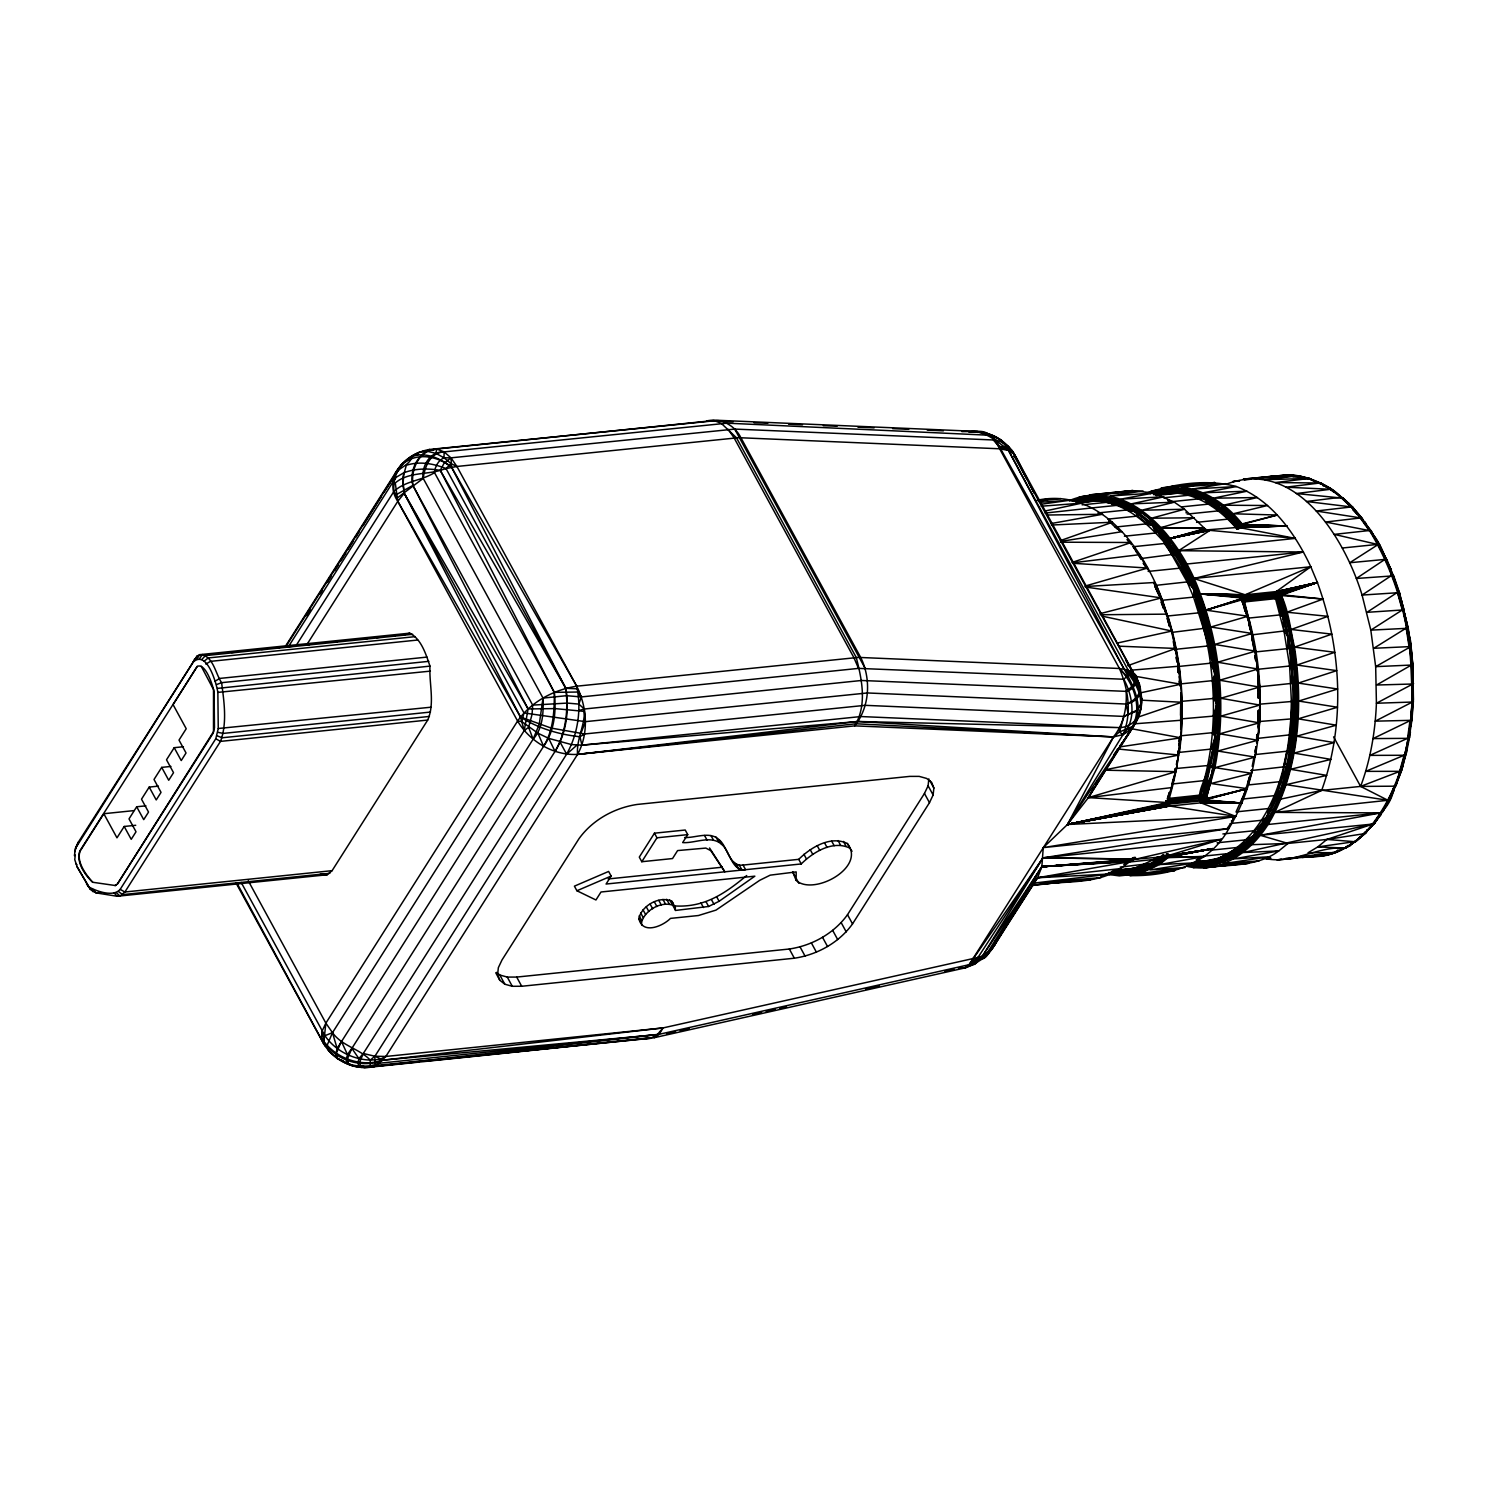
<?xml version="1.0" encoding="UTF-8"?>
<svg xmlns="http://www.w3.org/2000/svg" width="1488" height="1488" viewBox="0 0 1488 1488"><rect width="100%" height="100%" fill="white"/><g stroke="black" fill="none" stroke-linecap="round" stroke-linejoin="round"><path stroke-width="1.5" d="M1113.359 874.2L1108.839 874.498L1119.348 875.893L1140.013 873.605L1159.598 864.565L1169.401 856.381L1041.842 866.686L990.041 951.26L994.672 945.029L991.715 949.604L981.764 956.598C982.508 964.503 992.775 947.261 995.007 944.471L1037.564 877.753L1041.842 866.686L1043.255 847.621L1067.473 824.501L1123.049 734.607C1132.145 713.384 1128.239 689.149 1119.441 668.503L999.638 448.781C994.821 439.648 989.501 430.311 977.504 431.427L718.76 420.341L429.493 449.469C415.152 451.961 401.983 460.815 394.971 473.686L285.417 646.294M1241.755 601.691L1242.48 596.967L1244.675 594.847L1276.276 591.573C1277.69 591.443 1279.085 592.112 1280.089 593.08C1288.738 609.392 1290.226 629.294 1294.504 647.113C1302.893 702.448 1299.712 761.503 1274.732 812.392C1259.332 844.868 1225.089 875.539 1186.754 866.276M1191.888 863.096C1238.276 867.876 1271.887 822.734 1280.257 781.758C1297.406 722.294 1297.536 656.878 1278.415 597.916L1278.248 591.871L1317.382 582.496C1341.562 648.601 1345.673 723.652 1321.66 790.407L1274.732 812.392L1380.771 812.876C1386.76 807.817 1393.493 796.378 1393.475 788.454M1140.533 694.636C1144.663 714.37 1138.357 672.706 1134.172 673.99L1014.37 454.268L1008.362 450.399L999.638 448.781L738.718 437.677L456.909 466.469L451.031 463.642L444.056 457.802L444.094 451.887L436.765 449.041L419.504 452.147M1256.3 746.641C1253.231 775.415 1243.894 803.725 1228.883 828.518L1042.995 857.851L977.988 957.454L976.556 962.68L965.024 967.907L654.236 1037.694L373.321 1066.84C352.451 1070.597 328.439 1058.396 321.389 1037.973L322.152 1030.961L325.872 1023.13L517.601 721.048C531.086 701.741 553.759 689.781 576.712 686.191L858.52 657.398L1119.441 668.503L1128.146 670.121L1134.172 673.99C1138.487 681.485 1131.364 687.382 1126.1 691.362C1127.253 707.414 1123.645 724.154 1113.508 736.932L1067.473 824.501L1169.215 806.068C1166.034 798.368 1164.639 804.599 1169.754 806.05L1200.928 802.832C1206.247 802.385 1201.597 797.066 1199.421 795.169L1167.355 798.572L1169.326 792.341M1165.922 801.102L1167.82 804.227L1199.923 801.009L1200.928 802.832L1241.922 803.092L1204.443 801.139L1199.161 796.266L1203.606 801.79L1206.005 799.149L1214.896 767.641L1255.109 757.113C1264.744 705.572 1260.355 651.67 1243.819 602.008C1243.503 599.794 1242.294 597.32 1243.782 595.256L1200.295 593.898C1182.272 542.171 1131.457 475.118 1069.295 500.6L1073.704 500.47M1226.837 484.009C1296.346 457.783 1345.264 539.586 1362.078 595.07L1399.464 592.615L1408.243 628.252L1411.015 646.499L1412.893 664.987L1413.302 702.001L1376.419 703.247C1375.247 731.538 1370.56 759.829 1360.609 786.408L1321.66 790.407L1280.87 799.075M1037.08 500.303C1099.669 486.799 1143.974 548.867 1162.407 600.334C1171.279 626.318 1177.213 653.548 1180.003 681.039C1179.389 688.721 1179.779 679.402 1179.147 676.724M1333.583 736.858L1360.609 786.408L1395.167 786.185C1416.316 730.366 1416.427 667.666 1403.203 609.931C1390.666 560.306 1366.505 508.505 1319.837 483.005L1275.309 482.558L1309.012 478.485C1321.567 482.782 1335.685 489.478 1343.85 500.005L1353.187 507.743L1361.52 517.805M1251.91 844.682L1287.994 843.436L1326.943 839.437L1364.217 833.689C1404.951 789.347 1415.181 724.805 1411.889 666.326L1410.884 665.341C1408.392 614.358 1391.819 564.566 1363.994 521.656L1379.618 544.999L1393.679 576.73L1391.782 573.066M1412.205 707.953L1411.573 720.322L1375.247 721.159L1411.349 702.559L1413.395 699.602L1412.968 666.066L1411.889 666.326M1193.097 862.501L1205.392 863.207C1260.466 848.346 1283.846 786.296 1289.278 734.905L1290.561 733.361L1291.361 700.885L1289.612 666.029L1284.088 631.6L1274.621 595.107L1276.276 591.573L1310.798 566.761C1295.155 533.504 1271.942 500.173 1236.361 486.557C1207.4 478.838 1175.241 483.544 1147.211 492.788M426.107 451.31L429.493 449.469C416.51 456.016 409.367 471.138 412.883 485.386L532.667 705.107L532.09 714.203L528.631 727.297L524.222 730.608L332.494 1032.672L327.211 1045.134L328.495 1050.658C338.687 1060.07 351.391 1068.663 366.048 1067.268L419.17 1061.8M1026.757 478.634C1018.796 464.516 1014.146 444.242 995.714 440.076L734.719 429.083L450.976 457.839L451.589 467.269L576.712 686.191C587.072 707.135 589.062 733.491 577.567 754.397L385.838 1056.461L376.799 1065.389L373.321 1066.84L370.233 1065.706L370.233 1060.088L374.902 1056.238L566.63 754.174C578.069 733.826 581.622 708.995 576.712 686.191L456.909 466.469L450.976 457.839L444.094 451.887C430.199 451.217 421.439 465.781 423.206 478.373L543.008 698.095C543.566 712.138 543.008 728.32 533.095 739.22L337.125 1048.482L335.842 1054.434L337.144 1058.414L353.288 1065.743M1167.987 854.968L1169.14 857.218L1204.108 856.567L1168.75 857.627L1167.987 854.968L1169.233 857.125L1204.108 856.567L1159.598 864.565L1194.771 862.873L1149.982 869.903L1185.006 867.56L1140.013 873.605L1174.906 870.592L1129.764 875.595C1168.768 876.413 1209.186 865.067 1228.883 828.518L1043.255 847.621L1235.784 816.41L1169.754 806.05L1168.006 799.465L1176.599 768.459L1180.17 737.955M1180.765 692.683L1180.709 729.436M1258.364 726.646L1259.648 721.289L1259.201 710.055L1258.123 738.122L1256.635 742.754L1257.602 734.384M1073.722 500.935C1153.851 477.016 1201.021 580.078 1212.776 642.649C1223.657 693.408 1222.094 747.664 1204.982 796.861C1203.866 798.386 1202.192 799.391 1201.002 800.804L1199.458 799.949L1199.421 795.169L1205.54 799.893L1241.922 803.092L1201.374 802.776L1199.923 801.009L1205.745 797.587C1225.256 737.843 1222.969 672.111 1205.857 612.126C1188.949 557.405 1146.876 485.497 1079.786 497.978L1073.201 500.693M961.88 431.613L977.504 431.427L991.678 435.649L995.714 440.076L1124.091 669.023C1140.868 681.002 1146.634 705.442 1135.511 723.094L1088.416 797.605L1067.473 824.501L1235.784 816.41L1200.928 802.832M1412.912 670.418L1413.34 701.741L1411.945 720.025M1310.798 566.761L1245.121 594.772L1193.822 578.497L1310.798 566.761L1317.382 582.496L1276.871 591.554C1276.053 593.321 1276.165 595.274 1276.778 597.023C1284.814 619.585 1289.854 642.128 1290.71 665.917C1296.29 693.65 1293.5 723.242 1289.129 751.291C1286.525 774.783 1274.435 795.057 1267.348 816.856L1254.403 835.177C1237.867 851.341 1216.403 865.253 1192.558 863.04M1276.276 591.573L1317.382 582.496L1280.238 593.21L1279.699 594.809L1286.915 614.972C1296.104 654.162 1299.247 694.282 1296.085 734.458C1290.524 791.486 1258.402 874.051 1188.224 865.607C1237.551 872.117 1272.947 826.119 1284.758 783.358C1302.391 729.027 1301.2 669.953 1286.915 614.972C1282.675 608.908 1285.613 593.545 1275.328 593.08L1244.173 596.279L1241.699 598.288L1243.354 595.591L1200.295 593.898C1220.904 649.01 1226.354 709.888 1214.896 767.641L1251.613 773.314L1211.027 783.525L1247.204 788.677L1205.764 799.558C1198.454 791.039 1214.487 777.406 1212.218 767.027C1218.133 738.532 1219.49 709.199 1217.091 680.221C1212.125 626.615 1195.738 571.727 1159.58 530.677L1160.249 529.709C1139.696 505.66 1104.989 487.804 1073.741 501.456M1394.089 790.072L1390.034 799.019L1387.932 800.284L1286.153 784.66L1326.757 775.378L1290.561 769.296L1330.923 759.382L1294.058 753.095L1334.104 742.605L1296.606 736.225L1336.298 725.177L1298.168 718.834L1337.47 707.246L1298.726 701.053L1337.619 689.018L1298.317 683.085L1336.726 670.642L1296.904 665.043L1334.81 652.302L1294.504 647.113L1331.89 634.13L1291.156 629.461L1327.984 616.33L1286.878 612.219L1323.13 599.069L1281.726 595.572L1276.053 598.622L1243.819 602.008L1242.833 599.98L1245.121 594.772L1200.295 593.898L1242.48 598.064L1276.295 593.712L1279.699 594.568L1317.382 582.496L1277.243 591.61L1275.29 593.507L1281.056 614.749L1282.786 616.534C1288.18 638.259 1294.393 660.095 1294.523 683.252C1295.36 700.532 1294.783 717.867 1292.83 735.053C1288.124 769.222 1279.531 805.585 1255.109 830.769L1254.403 835.177C1237.272 848.365 1220.606 863.765 1196.724 860.399M959.183 967.739L964.205 968.074L969.153 964.689L1113.508 736.932L1119.46 731.984L1119.627 727.632C1135.307 726.888 1142.71 712.529 1141.612 698.281M1248.413 620.942L1241.606 599.087L1241.68 600.687L1242.517 597.413L1200.295 593.898L1243.131 595.851C1254.291 642.053 1265.116 691.697 1257.658 740.243L1217.816 751.031L1255.109 757.113M1258.55 710.222L1258.067 721.624L1296.606 718.462C1294.486 754.751 1286.153 791.914 1266.679 822.641L1261.415 820.297L1230.26 823.515M1097.902 512.951L1126.844 509.975L1129.745 508.375C1185.75 542.618 1207.605 611.735 1215.268 673.543C1218.932 704.735 1217.444 736.225 1208.628 766.301C1206.935 777.685 1197.338 789.663 1199.923 801.009M1199.83 795.801L1202.899 795.708L1206.266 798.535L1247.204 788.677L1206.005 799.149C1226.8 727.576 1223.992 647.987 1192.632 579.836L1196.854 587.276L1199.03 595.033L1193.562 597.116L1161.477 600.352L1166.983 616.069L1199.049 612.814L1204.61 611.047L1205.857 612.126L1201.82 613.912C1192.558 579.632 1173.362 548.421 1149.368 522.362L1146.299 523.869L1115.144 527.068M1243.41 600.892L1242.406 598.976L1243.466 598.325L1274.621 595.107L1276.871 591.554M1296.606 718.462C1299.898 677.189 1292.719 635.897 1281.224 596.353L1277.243 598.325L1276.406 593.712M1275.197 594.493L1277.467 594.233L1278.248 591.871L1276.462 593.321L1317.382 582.496L1274.677 597.599L1243.503 600.799L1243.819 602.008L1241.662 600.892M1222.876 833.95L1254.031 830.75L1259.146 833.28C1244.34 853.759 1218.672 869.029 1192.967 865.142L1192.539 864.026C1239.746 868.918 1271.719 822.808 1283.772 782.762C1302.446 722.684 1299.191 656.84 1279.531 597.432L1279.215 592.373M1078.633 502.795L1096.451 500.972L1099.353 495.764L1079.786 497.996L1072.234 501.084M1258.141 728.078L1258.178 710.427M456.909 466.469L446.009 468.571C433.566 463.549 419.356 461.001 406.317 465.298L402.653 478.373L404.215 493.235L520.484 717.011L524.222 730.608L528.091 708.958L412.883 485.386C410.781 469.501 418.649 450.232 436.765 449.041L713.961 420.509L721.308 423.355L736.448 437.751L856.251 657.473C861.943 679.588 867.244 704.996 854.763 725.865L577.567 754.397C553.406 755.699 529.821 741.601 517.601 721.048L397.798 501.326C384.35 481.573 400.681 459.178 419.783 452.073L436.765 449.041L435.835 453.319L444.056 457.802L450.976 457.839L444.094 463.214L440.281 470.375L554.317 692.348C556.363 710.687 554.615 730.943 543.604 746.306L351.875 1048.37C348.638 1052.555 344.379 1058.247 347.541 1063.66C358.069 1067.156 369.675 1067.008 380.072 1063.157L659.203 1034.29L969.153 964.689L977.356 961.062L986.581 953.901L1041.842 866.686L1133.782 859.58L1135.642 859.134L1135.102 857.255L1136.107 859.078L1221.257 839.306L1042.995 857.851L969.153 964.689L969.934 965.321L977.988 957.454L982.545 955.984L1041.842 866.686L1132.907 859.897L1132.907 857.869L1133.354 859.729M451.031 463.642L446.009 468.571L440.281 470.375C428.153 468.292 415.338 468.311 403.713 472.831L403.081 485.2L404.215 493.235L523.999 712.957L585.416 721.661L867.411 692.962L1126.156 704.047C1133.447 702.708 1141.575 697.054 1140.403 688.702M1140.515 695.361L1141.594 699.025C1141.463 717.197 1130.675 731.78 1120.036 745.693M1177.826 752.779L1179.407 752.37C1185.638 706.8 1181.528 659.928 1167.894 616.032M1171.949 784.027L1204.034 780.623C1214.357 742.493 1215.64 702.28 1210.395 663.22C1207.382 638.017 1199.291 613.595 1194.157 589.136L1189.507 581.659L1155.19 585.435L1158.278 594.01M1206.005 799.149L1203.55 796.694L1214.134 749.357L1215.566 737.378L1213.538 732.431L1214.468 715.356L1217.017 704.159L1215.659 697.928L1215.25 673.543L1209.818 645.68L1194.157 589.136C1180.672 567.839 1168.006 545.594 1152.716 525.469L1135.716 511.909C1118.176 503.204 1098.107 496.304 1078.502 502.274L1088.249 500.396L1089.755 497.327M1085.347 586.514L1154.874 582.496C1185.843 651.818 1190.251 732.84 1167.262 804.896L1067.473 824.501L1135.511 723.094L1136.553 718.909M237.094 883.351L324.923 1045.841L327.825 1047.552L323.64 1043.702L325.872 1023.13L248.217 880.71M1182.216 718.63L1182.179 701.294L1219.156 697.946L1220.141 704.382L1219.211 715.616L1180.635 718.946M1179.835 737.267L1179.296 745.953L1179.556 736.988L1179.147 741.284M1180.784 722.089L1180.709 704.103M1200.574 796.471L1206.322 780.754L1208.665 781.516L1204.982 796.861L1205.54 799.893M1242.182 601.933L1242.517 598.436L1205.987 610.136L1247.93 616.237L1210.804 627.025L1252.208 633.46L1214.71 644.453L1255.556 651.13L1217.686 662.234L1257.955 669.042L1219.676 680.221L1259.369 687.084L1220.699 698.263L1259.778 705.07L1220.737 716.174L1259.22 722.833L1219.769 733.826L1257.658 740.243M74.4 855.656L75.497 848.272L78.38 842.096L197.011 656.115L199.671 654.664L409.739 633.163C421.42 639.115 425.94 654.292 429.976 666.122C429.009 683.792 435.035 703.303 427.707 720.062L332.103 870.666L327.193 874.758L117.143 896.26L95.995 892.874L90.377 889.415L77.134 866.834L74.753 859.636L75.293 854.968M115.469 885.546L92.721 882.272C85.058 875.279 75.758 862.017 79.887 850.876L197.216 666.419C205.028 662.662 212.189 683.178 214.086 691.641L214.477 727.744L213.156 733.193L117.552 883.816L115.078 885.583L116.213 884.969M92.721 882.272C87.122 876.079 75.59 861.887 80.278 850.838L103.825 813.713L133.827 810.625M1204.35 528.5L1161.012 527.645L1194.25 517.768L1151.47 518.215L1184.467 509.231L1141.538 510.254L1174.367 502.2L1131.345 503.874L1164.044 496.787L1120.929 499.112L1153.553 493.03L1110.439 496.006L1143.044 490.947L1099.93 494.611L1132.573 490.575L1089.495 494.909L1132.573 490.575L1153.553 493.03L1174.367 502.2L1184.467 509.231L1205.633 529.337L1205.689 531.067L1206.842 529.877L1241.141 527.143C1242.089 527.068 1243.243 526.566 1243.298 525.506C1226.856 503.409 1200.072 485.739 1171.521 486.557L1214.933 482.503L1181.993 486.948L1225.647 483.656L1192.502 489.031L1236.361 486.557L1202.974 492.788L1246.981 491.207L1213.315 498.201L1257.416 497.531L1223.415 505.213L1267.553 505.511L1233.199 513.769L1277.318 515.034L1242.908 524.241L1239.969 527.403L1230.818 517.657L1227.73 519.145L1196.575 522.344M1258.123 715.282L1258.42 710.873M117.552 883.816L213.491 731.705L213.509 689.558L201.178 666.178M88.331 886.625C96.125 891.145 113.162 897.487 120.175 889.378L215.779 738.755L218.252 728.506L217.862 692.385C216.151 681.913 206.646 649.884 193.235 662.011L75.497 848.272M1412.875 694.505L1412.856 674.808M1237.402 848.365L1238.518 847.49L1241.531 849.295L1241.606 852.308L1237.402 848.365L1218.97 858.111L1199.235 862.352L1205.392 863.207L1210.246 861.106L1213.464 864.175M1218.133 680.146L1215.919 680.314L1208.163 643.709L1193.562 597.116L1194.157 589.136L1188.354 582.013L1181.36 568.025L1148.178 571.429M1180.691 721.996L1180.709 706.465L1180.579 715.393M1169.215 806.068L1167.913 800.693L1199.068 797.494L1201.839 802.646L1241.922 803.092L1204.778 800.804L1204.313 798.517L1205.745 797.587M1411.573 720.322C1415.348 680.518 1412.744 638.408 1400.84 600.854M1242.908 524.241L1241.178 527.589L1243.075 524.52L1286.599 526.027L1242.982 526.343L1242.238 527.477L1242.573 523.776L1277.318 515.034M1180.263 683.941L1214.654 680.425L1215.25 673.543L1210.395 663.22L1177.64 666.568L1178.366 672.799L1177.622 668.633M1258.476 697.816L1258.234 686.917L1290.97 683.476L1292.235 668.893L1289.612 666.029L1256.504 669.433M1261.973 857.627C1290.375 866.202 1316.62 845.854 1345.226 848.048C1347.533 846.746 1351.569 845.891 1351.327 842.45M1243.019 597.488L1241.792 598.474L1242.926 596.149L1200.295 593.898L1244.675 594.847L1244.173 596.279M1256.932 734.626L1256.542 738.513L1289.278 734.905L1292.458 701.425L1259.294 704.215M1261.415 820.297L1267.348 816.856L1268.111 808.579L1273.486 810.7M1409.824 728.655L1410.252 724.079M1411.312 712.622L1411.721 708.028M1150.336 493.7L1150.243 492.528L1168.192 488.008L1186.829 488.882L1186.327 491.282L1171.223 490.203L1169.94 492.082L1160.621 492.565L1158.055 494.221C1180.951 489.013 1205.057 494.574 1222.745 510.477L1241.085 527.105L1243.075 524.539L1286.599 526.027L1239.969 527.403L1230.836 517.638L1231.673 516.745C1219.063 504.599 1203.699 494.723 1186.327 491.3L1185.713 492.323L1155.916 495.578M1186.122 512.951L1186.234 511.891M496.453 972.352L499.801 975.012L507.278 977.077L516.689 977.077L789.328 949.009C812.076 945.605 834.005 933.515 847.509 914.692L924.457 793.476L928.103 785.776L928.847 778.856M933.125 794.983L933.869 788.063L931.674 782.428L926.652 778.447L919.193 776.383L909.763 776.383L637.124 804.45C614.395 807.854 592.447 819.944 578.944 838.767L501.995 959.983L498.35 967.684L497.606 974.603L499.801 980.239L504.823 984.219L512.281 986.284L521.711 986.265L794.35 958.216C817.079 954.812 839.027 942.722 852.531 923.899L929.479 802.683L933.125 794.983L928.103 785.776M1256.597 742.531L1257.472 734.272M444.056 457.802C438.346 460.406 434.961 466.525 434.515 472.626L554.317 692.348C554.41 710.725 553.517 730.143 543.604 746.306L537.931 733.212L521.749 721.55L517.601 721.048M1241.773 598.139L1243.075 595.944L1242.275 600.371L1245.084 611.345M1257.527 669.34L1255.24 651.967L1287.306 648.675L1288.794 636.697L1284.088 631.6L1282.786 616.534L1279.959 614.916L1247.874 618.171L1254.961 650.312M684.592 837.539C695.621 838.023 710.018 830.843 719.206 839.809C727.669 846.635 729.064 866.927 743.07 865.067L798.74 859.339C810.7 847.435 830.453 835.345 847.323 843.491C866.518 867.374 813.508 896.297 796.154 880.394L796.173 871.912L770.207 875.149L759.717 880.319L715.988 910.117L698.411 915.529L670.474 918.394C662.681 926.28 642.295 934.91 638.873 918.524C641.607 905.597 659.723 895.441 671.869 901.282L673.004 903.29M642.165 925.331L641.384 923.118C644.118 910.21 662.234 900.054 674.38 905.876L675.552 910.433L708.623 906.471L719.113 901.282L754.862 876.172L601.003 892L595.944 899.98L576.916 890.754L574.405 886.16L608.629 871.447L611.14 876.06L606.081 884.039L801.232 863.951C813.211 852.029 832.964 839.957 849.815 848.104L852.047 851.303M1241.959 799.112L1274.044 795.708L1277.894 791.914L1279.159 781.758L1284.758 783.358M1409.322 732.877L1411.721 719.299L1409.954 729.008M1409.992 732.598L1411.982 719.671M1243.503 600.799L1243.856 596.372L1241.792 598.474L1242.517 597.451M1204.852 528.872L1204.462 530.416M1176.357 649.233C1175.966 653.158 1173.269 648.433 1176.357 649.233L1207.512 646.015L1208.163 643.709L1213.576 642.37L1216.18 662.402L1210.395 663.22M1163.876 497.792L1188.354 495.281L1191.144 493.607C1210.395 499.187 1225.573 513.825 1238.946 528.091L1236.807 528.798C1221.685 511.277 1201.709 496.285 1178.18 493.272L1181.825 489.366C1206.043 489.608 1226.168 507.892 1242.089 524.557L1242.368 527.291L1243.261 525.785L1286.599 526.027L1241.587 527.087M1238.946 528.463L1236.807 528.798L1237.867 528.575L1221.778 511.24L1209.521 503.855L1204.201 498.592L1180.895 491.598L1160.621 492.565M1213.594 642.332L1213.241 644.862L1209.818 645.68M296.763 644.509L393.874 491.505C391.623 454.733 427.391 447.814 451.589 467.269L565.812 688.293C569.365 709.609 566.575 732.859 555.043 751.421L363.314 1053.485L359.575 1062.302L360.487 1066.208L364.467 1067.659L373.321 1066.84M969.153 964.689L972.631 961.099L981.764 956.598L977.988 957.454L976.444 962.736L974.249 964.354L965.024 967.907L958.439 968.242L959.834 967.888M1410.382 732.245L1409.601 730.943M1409.601 737.099L1406.104 754.342L1404.095 755.272L1369.871 755.383L1407.555 738.346L1409.992 720.713L1373.052 738.587L1407.555 738.346L1409.341 736.616L1402.756 763.828M1406.104 754.342L1407.778 742.084M1243.112 598.511L1243.856 596.372M1255.054 752.63L1256.002 746.697L1255.128 751.124M1409.155 737.899L1410.178 731.389M1409.527 737.527L1410.438 731.836M1093.717 787.803L1088.416 797.605L1167.317 802.534L1166.22 801.065L1167.317 802.534L1067.473 824.501L1167.169 804.636C1166.666 803.111 1167.968 799.037 1168.266 798.368M1116.93 528.854L1108.579 520.781M1174.832 772.756L1175.576 768.292M1177.808 754.881L1178.552 750.417M1241.829 600.296L1242.778 599.59L1205.987 610.136L1242.592 598.901L1241.866 599.869L1243.819 602.008L1241.903 599.683L1242.443 597.897L1241.662 599.664M1259.536 708.065L1260.206 704.084M1382.445 812.188L1396.432 784.548L1402.812 763.437M1079.86 499.224L1075.526 501.902M1172.879 783.841L1174.032 777.089M1176.376 764.609L1177.082 760.573M1177.789 756.555L1178.496 752.519M1204.034 780.623L1206.322 780.754C1213.445 753.672 1217.816 725.66 1215.659 697.928M1174.609 769.333L1175.669 768.626L1174.813 772.607L1176.599 768.459L1210.06 765.316L1212.887 749.171L1216.328 749.989L1218.635 738.215L1218.263 733.026L1214.766 732.468L1180.375 735.853M1177.659 754.825L1178.477 750.398M1252.208 766.339L1253.863 757.634M1154.725 494.332L1168.192 488.008L1192.204 491.393L1191.144 493.607M523.999 712.957L521.749 721.55M1135.511 723.094L1130.564 729.883L1123.049 734.607L1113.508 736.932L855.991 723.763L577.567 754.397C576.191 739.052 585.509 724.768 584.3 709.013L578.869 704.103L567.3 703.08L532.667 705.107M1179.538 744.279L1181.286 735.704M1250.683 770.617L1283.437 766.897L1286.822 751.235L1292.551 752.258M1279.159 781.758L1248.004 784.976L1249.92 776.606M76.669 845.723L74.66 851.787M1395.167 786.185L1401.677 770.3L1405.955 753.226L1403.891 759.178M1199.812 795.764L1205.131 780.605L1208.628 766.301L1207.754 765.241M996.03 940.267L995.007 944.471L990.041 951.26L1037.564 877.753L1129.801 861.626L1130.768 859.115L1132.907 859.897M1205.131 780.605L1208.628 766.301L1214.041 768.013L1204.982 796.861M1213.241 767.492L1209.67 782.056L1208.684 781.516L1204.015 796.229L1205.168 797.475M1382.947 811.518L1393.94 789.272M1251.352 770.338L1252.282 770.096L1248.004 784.976M1365.166 833.447L1367.119 829.876L1365.947 832.927L1349.411 845.928C1360.869 836.647 1374.633 825.84 1381.05 812.82L1373.796 823.813L1243.057 852.55L1278.787 850.931L1287.994 843.436L1260.187 835.289L1380.771 812.876L1373.796 823.813M1406.179 753.821L1401.268 770.803L1360.609 786.408L1387.932 800.284C1394.349 790.091 1402.031 771.026 1403.444 763.493M654.236 1037.694L659.203 1034.29L663.034 1027.929L385.838 1056.461L374.902 1056.238L363.314 1053.485L358.887 1058.6L357.901 1063.083L358.906 1066.096L361.026 1067.342L371.833 1066.654L657.268 1034.625L663.034 1027.929L977.988 957.454M385.838 1056.461L380.072 1059.456L380.072 1063.157M1090.072 508.115L1116.781 505.362L1119.608 503.707L1129.764 508.357L1130.992 506.236L1137.353 508.654L1136.497 510.905C1119.943 500.098 1099.018 494.946 1079.637 500.396C1083.859 500.563 1101.101 497.736 1109.378 500.656L1110.383 498.461L1119.422 499.745L1120.762 501.493L1119.627 503.707L1109.378 500.675L1106.607 502.349L1082.129 504.86M1391.41 570.071L1378.353 544.403L1349.746 562.743L1384.919 559.414L1391.261 569.644L1390.834 571.225M1379.674 815.759L1388.862 800.06L1394.237 786.408M1077.461 502.163L1096.451 500.972L1099.13 499.298L1099.353 495.764L1099.297 497.011M1167.429 799.372L1169.345 792.732M1171.912 783.86L1174.46 774.988M1247.688 783.041L1249.511 776.68M1365.37 524.818L1365.631 523.088L1361.241 518.01L1316.266 511.016L1351.755 506.906L1361.539 518.549M1401.305 767.324L1395.874 785.794M981.559 432.766C992.422 433.659 1004.14 439.648 1008.362 450.399L1128.146 670.121L1128.722 674.696L1123.812 679.253L858.52 668.391L581.324 696.923L566.482 695.696L543.008 698.095L539.251 724.321L533.095 739.22L528.631 727.297M1141.445 702.782L1136.776 711.022L1123.942 716.416L865.198 705.331L584.598 733.975L551.137 728.078L520.484 717.011L397.798 501.326L395.269 482.93C407.991 472.161 425.624 474.691 440.281 470.375L565.812 688.293C568.416 709.739 566.091 732.487 555.043 751.421L548.719 738.383L537.931 733.212M1137.353 718.834L1132.591 726.479L1119.46 731.984L1123.942 716.416L1136.813 710.204L1140.757 704.977C1141.166 690.99 1133.149 678.919 1124.091 669.023L1007.227 447.721L1001.498 440.225L991.268 435.333L727.167 423.169L444.094 451.887C430.125 452.668 424.787 466.581 423.206 478.373L396.887 498.275L393.874 491.505C405.145 480.698 421.829 480.81 434.515 472.626M1243.261 525.748L1242.368 527.291L1243.187 524.799L1286.599 526.027L1241.866 527.012M1166.387 802.646C1166.443 799.912 1165.532 804.469 1168.024 801.958L1200.128 798.256L1202.899 795.708L1207.549 781.07L1202.899 795.708L1199.068 797.494L1203.494 801.865L1241.922 803.092L1205.131 800.432L1204.257 799.149L1202.137 800.414L1202.732 802.292L1241.922 803.092L1205.094 800.47L1204.257 799.149M1243.28 797.047L1250.255 775.062M1280.982 594.121L1280.573 595.423L1274.546 596.335L1242.945 599.794M1213.371 715.43L1217.017 704.159L1214.431 698.002L1213.445 680.518L1215.25 673.543L1218.319 673.227M1392.787 790.556L1390.034 799.019L1380.418 815.294M1243.596 595.367L1242.48 596.967L1200.295 593.898L1243.596 595.367L1242.35 597.32M1223.545 509.51L1224.531 507.352L1212.739 500.377L1186.829 488.882M578.869 704.103L581.324 696.923L577.325 688.832L565.812 688.293L446.009 468.571M1203.792 529.505L1204.183 528.352L1161.012 527.645L1204.183 528.352M1164.267 855.098C1151.34 866.072 1133.782 870.945 1117.023 870.778C1128.778 873.289 1142.003 868.583 1152.642 863.189L1154 859.45L1157.534 856.79M1247.279 786.966L1236.007 812.02M580.785 733.714L585.416 721.661L584.207 711.376L555.061 708.604L528.091 708.958L404.215 493.235L397.798 501.326L306.919 644.527M1348.035 845.426C1332.281 859.525 1306.799 855.228 1287.566 859.301C1302.595 853.907 1325.324 860.864 1337.972 849.946M1276.406 593.098L1277.634 591.685L1317.382 582.496L1280.089 593.08L1279.699 594.568L1277.467 594.233M1212.329 680.63L1215.25 673.543L1213.445 680.518L1214.431 698.002L1217.017 704.159L1214.766 732.468L1215.566 737.378L1210.562 749.152L1179.407 752.37M1231.413 820.93L1231.822 821.86L1233.31 818.27M1119.46 731.984L1123.049 734.607C1136.813 719.671 1132.721 695.77 1123.812 679.253M1133.912 725.233C1144.328 706.112 1133.279 685.782 1124.091 669.023M1204.927 497.55L1205.671 495.225L1192.204 491.375M1244.786 792.379L1247.204 786.817M1079.637 500.396L1078.298 502.33M1241.903 599.683L1242.517 598.474L1205.987 610.136M76.874 845.351L78.38 842.096M193.235 662.011L194.761 658.756M1108.746 872.526C1129.671 878.404 1152.084 870.331 1168.229 856.679L1168.452 854.651L1169.401 856.381L1212.962 848.681L1167.262 855.879L1166.257 854.056M1379.395 547.026L1379.822 545.557L1364.775 521.916M1231.822 821.86L1233.794 817.749M1411.331 659.5L1412.093 666.01L1412.614 664.95C1410.68 655.166 1412.521 640.844 1407.964 632.939M1169.549 501.884L1198.491 498.889L1202.527 495.095L1205.671 495.225L1212.739 500.377L1208.479 504.116L1181.788 506.869M1393.679 576.73L1387.058 559.916L1384.919 559.414L1356.331 578.479L1393.698 575.837L1399.576 592.931L1402.812 608.834M1166.09 801.734L1167.113 803.297L1067.473 824.501L1169.754 806.05M1170.684 491.245L1159.04 493.96L1167.392 491.486L1168.192 488.008L1181.844 489.329M195.058 659.909L197.011 656.115M1364.217 833.689L1375.061 822.604L1377.869 817.228M1242.368 527.291L1243.298 525.506L1286.599 526.027L1241.996 527.217L1224.531 507.352L1212.739 500.377M1095.838 783.878L1097.958 779.954M1241.792 598.474L1242.536 597.153M1160.268 529.672L1171.633 541.948L1167.243 545.743C1148.829 524.65 1126.267 502.535 1096.451 500.972M548.719 738.383L571.504 744.577L581.938 745.153L858.018 721.494L1113.508 736.932L854.763 725.865C869.792 706.837 871.317 678.881 860.696 657.436L740.894 437.714C734.551 424.936 720.638 417.775 706.688 420.937M1172.079 787.543L1088.416 797.605L1130.564 729.883C1143.361 710.185 1134.674 684.182 1119.441 668.503L1127.272 676.91M1016.434 908.982L995.007 944.471L994.858 940.881M1018.815 905.039L1022.405 899.124M197.179 658.756L199.671 654.664C213.156 654.85 215.351 673.673 221.6 682.676C224.074 701.704 227.329 723.056 220.503 741.377L124.899 892L120.007 896.074L117.143 896.26L113.981 892.781M1136.107 859.078L1042.995 857.851L982.545 955.984C983.308 962.215 990.989 949.474 987.79 953.975L986.581 953.901M306.398 615.641L310.099 609.764M319.939 594.103L322.412 590.197M327.323 582.366L331.024 576.488M334.707 570.629L338.408 564.752M340.864 560.846L345.793 553.015M348.248 549.091L353.158 541.26M355.632 537.354L359.315 531.476M363.016 525.617L381.467 496.267M383.923 492.342L403.527 462.712M197.216 666.419L173.073 704.624L186.223 728.729L179.006 740.094L186.037 752.984L181.238 760.573L174.208 747.683L183.433 746.734M135.724 825.282L124.192 826.472L116.975 837.837L103.825 813.713M145.917 805.826L136.691 806.775L129.01 818.884L136.022 831.773L131.223 839.344L124.192 826.472M158.435 786.129L149.209 787.078L141.509 799.186L148.54 812.076L143.722 819.646L136.691 806.775M170.934 766.432L161.708 767.38L154.008 779.489L161.039 792.379L156.221 799.949L149.209 787.078M174.208 747.683L166.507 759.791L173.538 772.681L168.721 780.27L161.708 767.38M285.38 647.354L399.919 466.897M288.319 646.852L392.906 482.093L396.05 477.35L403.713 472.831M743.07 865.067L745.581 869.68C731.575 871.54 730.18 851.229 721.717 844.403C711.171 834.731 695.063 843.491 682.657 842.599L687.735 834.638L685.224 830.025L654.46 833.187L639.282 857.125L641.793 861.719L672.539 858.557L677.598 850.578L705.833 848.086L710.78 850.652L724.861 871.801L709.553 847.974M641.793 861.719L656.971 837.8L687.735 834.638M1242.35 526.789L1243.28 525.208L1286.599 526.027L1242.592 526.678L1241.866 527.961L1243.019 526.268L1241.866 527.961L1242.796 526.529L1286.599 526.027L1243.112 526.12M1187.108 514.085L1218.263 510.886L1222.69 507.296L1232.362 515.685L1231.692 516.727L1241.122 527.626M1136.069 868.211L1115.014 870.22L1126.156 870.127L1152.642 863.189L1158.594 856.828M1113.582 755.104L1117.451 749.45M1337.526 850.969C1356.014 844.384 1370.299 829.597 1381.124 813.769M1242.685 596.669L1241.922 597.785L1242.703 596.632L1200.295 593.898L1244.396 594.94L1243.224 596.521L1244.675 594.847M1198.491 498.889L1204.927 497.569M1226.54 829.393L1230.502 823.738M401.648 464.386L394.971 473.686L392.906 482.093L395.269 482.93M396.05 477.35L393.278 480.103C393.743 468.032 407.991 467.623 411.878 457.523M1275.03 597.488C1277.374 587.723 1280.498 603.012 1279.568 592.633L1317.382 582.496L1281.224 594.493C1276.351 594.716 1271.942 599.813 1279.252 597.283M1374.559 823.31L1380.92 814.606M1244.396 594.94L1243.224 596.521L1244.08 595.07L1200.295 593.898M199.485 658.607L202.535 654.497M1390.09 569.197L1391.615 575.447L1362.078 595.07L1370.82 630.131L1375.675 666.643L1412.893 664.987L1407.983 628.438L1401.529 600.929M1393.94 790.798L1392.787 791.802M1243.298 525.506L1242.331 526.51M1137.353 508.654L1141.073 512.504L1136.702 516.169L1136.497 510.923L1153.572 524.557L1168.471 541.334L1164.341 543.511L1133.168 546.728L1141.445 558.502L1175.855 554.02L1190.66 581.138L1189.526 581.659M1186.103 564.789L1181.36 568.025M1168.489 541.316L1169.215 540.404L1171.633 541.948L1185.471 565.589L1192.613 579.855L1190.66 581.138M1347.012 847.249L1335.015 852.624L1297.964 856.921L1324.487 855.395L1333.415 852.289M987.79 953.975L991.864 949.121M1360.051 836.907L1355.94 841.464L1317.736 846.932L1308.045 852.773L1335.015 852.624L1331.853 853.684M1327.073 853.721L1326.366 854.558L1330.607 853.591M1231.673 516.745L1240.88 526.529L1243.187 524.799M1166.852 802.423C1168.266 805.324 1164.881 798.442 1167.076 803.501L1067.473 824.501L1168.136 805.808L1166.573 803.613L1168.303 803.148L1199.458 799.949L1203.606 796.619L1201.709 795.336M1316.396 854.67L1314.741 856.084L1325.492 855.135M1149.387 522.344L1150.838 520.391L1154.651 522.455L1152.716 525.45L1146.299 523.869M1110.866 872.619C1125.542 877.604 1140.533 870.164 1154.576 866.295L1168.303 854.949L1169.419 856.456L1212.962 848.681L1167.801 855.842L1167.206 854.038L1168.396 855.86L1212.962 848.681L1169.326 856.939L1168.322 854.949L1168.229 856.679L1139.473 872.526L1112.764 872.638M1166.313 803.111L1167.057 803.836L1067.473 824.501L1168.88 806.031L1167.076 804.022L1067.473 824.501L1168.582 805.975L1167.708 802.609M201.791 659.519L205.437 655.613L412.641 634.297M1177.64 552.401L1175.873 554.02M1365.221 831.848L1357.335 840.143L1351.216 843.584M1209.391 530.379L1170.107 538.507L1205.633 529.337L1204.666 530.36L1205.038 528.984L1170.107 538.507L1206.842 529.877L1204.666 530.36L1204.685 528.742L1170.107 538.507L1209.986 530.36L1295.323 538.396L1178.645 550.672L1209.986 530.36M1202.006 796.694L1205.764 799.558L1247.204 788.677M1204.313 798.517L1203.253 799.521M1201.151 795.95L1201.951 796.638M409.777 458.806L412.697 455.849L418.723 454.231M1159.561 530.695L1155.544 533.002L1124.389 536.219M1034.755 880.543L1037.564 877.753L1120.65 868.583L1129.801 861.626L1129.28 860.678L1130.21 861.31L1041.842 866.686L1132.238 860.176M1366.821 831.866L1355.94 841.464M1120.204 867.113L1152.642 863.189L1163.225 854.484M1196.854 587.276L1194.176 589.136C1196.129 607.736 1205.894 624.886 1208.182 643.709M1199.923 795.727L1201.374 795.708M1371.88 825.524L1375.061 822.604M411.581 457.616L413.701 455.886C427.316 452.296 441.173 458.825 451.589 467.269M1168.433 855.228L1168.75 857.627M577.009 745.097L566.63 754.174L560.176 742.27M203.949 661.379L208.134 657.956L415.338 636.622M1260.187 835.289L1372.847 824.054L1326.943 839.437L1317.736 846.932L1345.226 848.048L1350.23 845.37M1218.263 510.886L1221.778 511.24L1223.545 509.528L1242.015 525.431M1200.295 798.052C1201.746 795.894 1197.189 801.958 1202.732 802.292M1200.797 799.261L1201.913 798.312M1277.653 593.731L1317.382 582.496L1278.62 592.038L1277.541 593.377L1317.382 582.496L1279.699 594.568L1280.852 593.935M1168.229 856.679L1166.983 854.577C1152.251 867.467 1131.959 875.149 1112.354 871.54M1399.036 592.41L1407.983 628.438L1404.095 613.093M976.444 962.736L973.71 964.466L982.619 958.756M675.552 910.433L673.041 905.82C703.285 908.275 724.303 894.158 746.697 875.539M1123.775 864.509L1127.458 861.961M1345.226 848.048L1354.973 841.724L1326.943 839.437M1082.39 502.014L1088.23 500.414M1155.99 494.574L1167.392 491.486L1169.047 492.658L1185.713 492.342L1204.201 498.592L1220.346 510.105M1201.486 800.135L1200.165 800.916M405.089 461.726L408.214 459.773M1129.801 861.626L1041.842 866.686L1131.401 860.585L1130.768 859.115L1130.545 861.087L1129.913 859.897L1131.829 860.362L1131.791 858.427M520.484 717.011C538.228 728.413 559.079 734.533 579.948 736.746L584.598 733.975M205.828 664.094L210.478 661.36L417.682 640.026M215.128 681.169L219.778 678.416L426.982 657.101M1240.043 527.626L1241.662 525.841M1240.062 527.682L1295.323 538.396M1278.657 593.861L1280.089 593.08M1120.65 868.583C1094.647 885.695 1061.558 880.059 1032.393 885.546M1217.091 842.803L1246.033 839.827L1254.403 835.177L1254.031 830.75M1111.778 871.447L1135.028 868.155L1154 859.45L1158.687 862.389L1154.576 866.295L1152.642 863.189M1196.092 860.027L1200.165 857.795M404.215 634.781L409.739 633.163M663.034 1027.929L383.104 1060.144L374.902 1056.238L374.864 1062.748L376.799 1065.389L650.516 1038.308L657.268 1034.625L383.104 1060.144C360.431 1067.919 334.279 1057.912 321.389 1037.973M1413.6 683.606L1376.419 703.247L1375.675 666.643L1411.015 646.499L1412.093 666.01M1286.915 614.972L1282.786 616.534M969.934 965.321L964.205 968.074L965.879 967.646M412.883 485.386L396.068 494.779L393.874 491.505M1174.85 650.479L1173.251 641.495M1285.558 613.316L1279.959 614.916M383.104 1060.144C362.328 1068.812 335.935 1060.646 323.584 1041.767M576.916 890.754L611.14 876.06M241.186 882.44L324.905 1035.685L332.494 1032.672C342.017 1046.138 359.426 1048.631 370.233 1060.088L380.072 1059.456M1171.633 632.437L1209.353 627.694L1205.113 612.61M1100.915 876.19L1114.586 870.889M216.578 684.573L221.6 682.676L428.804 661.342M1167.243 801.046L1168.006 799.465L1199.309 796.21L1199.57 797.252M1127.811 665.657L1175.762 648.452L1119.106 646.183M1060.349 540.628L1112.522 522.214L1051.384 525.041M1277.076 598.213L1274.974 598.79M1409.043 639.933L1409.024 632.958M1291.789 635.86L1288.794 636.697M1137.818 717.197L1181.751 702.262L1140.571 700.123M1072.309 562.371L1131.159 542.506L1060.553 542.19M1289.761 630.317L1252.003 634.855M1332.727 853.108L1336.856 851.806M1167.262 855.879L1221.257 839.306M1161.328 490.296L1151.377 493.328L1150.243 492.528L1171.521 488.975L1171.223 490.184L1153.2 493.867L1161.105 491.505M1088.416 797.605L1175.948 771.658L1105.528 770.207M1158.055 494.221L1167.392 491.486L1169.94 492.082M1201.709 802.683L1201.002 800.804L1202.49 802.404L1241.922 803.092L1204.406 801.158L1203.234 799.837L1203.866 801.604L1241.922 803.092L1202.099 802.571L1201.002 800.804L1201.374 802.776M1085.273 586.012L1147.62 568.044L1074.689 563.394M1272.352 476.978L1288.589 474.932L1299.117 475.825L1309.924 478.578L1311.281 480.159M578.758 710.576L584.3 709.013L861.496 680.481L1126.1 691.362C1133.893 690.004 1139.324 680.872 1134.172 673.99L1138.636 682.732L1128.146 670.121L1136.162 679.514L1140.44 689.149M1272.259 476.923L1276.462 475.825L1279.401 476.923M1100.116 613.651L1161.365 597.916L1085.273 586.979M1159.915 493.384L1167.392 491.486L1169.047 492.658M1209 530.36L1170.107 538.507L1205.801 529.43M1207.084 529.97L1170.107 538.507L1207.921 530.193L1170.107 538.507L1206.024 529.542L1205.689 531.067L1206.433 529.728L1170.107 538.507L1208.591 530.323M970.827 963.48L971.906 963.22M974.547 431.725L968.818 431.911C986.693 429.418 1005.088 439.034 1014.37 454.268C1002.112 445.916 989.669 432.952 974.547 431.725L978.062 432.431M1193.822 578.497L1303.414 552.011L1178.645 550.672M1199.049 612.814L1201.82 613.912L1206.024 628.773L1209.8 645.68L1207.512 646.015M1270.547 857.776L1266.269 858.799L1270.826 858.371M1273.895 476.718L1277.485 475.881M1274.9 477.09L1282.786 475.881M1198.1 484.567L1204.35 483.135L1161.198 487.897L1165.569 487.58M1170.107 538.507L1207.512 530.1M666.587 1033.807L675.626 1031.761M680.165 1030.756L689.204 1028.729M752.556 1014.5L761.614 1012.454M766.134 1011.449L775.174 1009.403M779.712 1008.399L786.501 1006.874M865.681 989.092L879.259 986.042M944.88 971.292L953.92 969.265M1116.577 643.207L1171.856 631.042L1102.459 616.218M1044.725 511.091L1081.981 503.111L1041.209 506.236M1293.053 647.745L1287.306 648.675M1140.161 692.906L1180.728 684.238L1133.075 675.887M1105.472 769.724L1178.868 755.03L1117.432 748.948M1167.82 804.227L1168.136 805.808L1166.35 803.055L1167.169 804.636L1067.473 824.501L1167.894 805.659L1166.499 803.074L1167.057 803.836M1042.363 500.526L1050.547 498.908L1036.95 500.545M1276.388 595.739L1276.276 594.289M1180.598 701.536L1182.179 701.294M1081.516 502.088C1100.339 496.899 1118.511 505.734 1135.716 511.909L1138.766 515.387M1167.578 805.361L1166.573 803.613L1167.392 805.138L1067.473 824.501L1167.689 805.473L1067.473 824.501L1166.555 803.594M1167.206 854.038L1168.117 855.842L1212.962 848.681L1169.382 856.846L1168.359 854.503M1167.95 854.261L1169.14 856.084L1212.962 848.681L1169.401 856.772L1168.452 854.633L1169.419 856.456L1212.962 848.681L1168.787 855.935L1167.95 854.261L1169.233 856.139L1212.962 848.681L1168.973 856.009L1167.95 854.261L1168.787 855.935M1254.737 754.602L1286.822 751.235M1081.999 502.051L1096.73 500.675L1087.356 500.972M1114.084 861.868L1120.613 860.678M1051.216 523.534L1102.589 514.271L1047.831 515.015M217.527 688.386L429.976 666.122M1169.326 856.251L1212.962 848.681M1281.28 859.19L1276.964 859.934L1297.648 857.925M1285.595 858.446L1289.91 857.702M1137.092 868.583L1115.033 870.331L1126.156 870.127L1129.262 873.214M525.431 1050.863L648.489 1037.861M1060.553 541.446L1122.064 531.662M1275.29 593.507L1276.462 593.321M1119.664 746.92L1180.821 737.825L1129.336 728.32M1257.806 680.016L1258.457 669.247M1041.637 504.172L1071.49 500.024L1039.517 502.349M1197.635 866.89L1193.078 867.523L1202.062 866.816M1069.295 500.6L1073.797 500.005M1239.783 480.624L1232.901 481.517L1239.504 480.94M1244.359 480.029L1251.241 479.117M1255.835 478.522L1276.462 475.825L1243.298 479.136L1287.232 474.877L1300.884 476.867L1293.053 476.904M1151.117 490.91L1157.869 490.073M1125.858 875.093L1132.387 874.274M1141.073 873.177L1145.425 872.638M1323.241 485.999L1321.735 483.414L1319.837 483.005L1285.93 487.19L1331.462 489.329L1333.694 492.175M1072.364 562.836L1139.696 554.671M577.567 754.397L857.144 721.513M1090.574 495.597L1079.265 496.918L1083.655 496.639M1097.363 494.797L1106.421 493.756M1110.941 493.216L1122.25 491.896M1302.837 477.35L1311.709 479.564L1298.113 475.769L1264.595 479.638L1309.012 478.485L1322.46 484.065M1181.174 683.848L1179.333 681.113L1179.593 684.034M1032.542 885.434L1101.064 877.604L1031.928 883.351L1111.034 873.921L1037.564 877.753M1238.016 863.951L1203.532 867.913C1228.79 864.249 1257.193 867.169 1278.787 850.931L1233.719 858.874L1269.097 856.79L1223.954 863.561L1259.015 860.92L1213.855 866.574L1248.618 863.319L1229.032 864.658M1045.208 513.081L1092.397 507.873M1300.066 476.197L1287.232 474.877L1253.882 478.504L1298.113 475.769L1310.928 478.913M1274.732 812.392L1387.932 800.284M1038.605 500.972L1060.981 498.61M1289.612 666.029L1295.397 665.415L1296.55 668.503L1292.235 668.893M1153.609 494.686L1179.184 493.012M1107.779 519.145L1136.702 516.169M203.93 655.408L208.525 654.925M231.551 652.562L236.164 652.097M261.479 649.475L266.092 649.01M275.299 648.061L279.893 647.578M289.1 646.629L293.713 646.164M305.226 644.974L309.82 644.509M332.847 642.128L337.46 641.663M362.774 639.059L367.387 638.575M376.594 637.627L381.188 637.162M390.414 636.213L395.008 635.729M1186.568 564.045L1303.414 552.011M1342.362 548.012L1377.423 544.403L1334.271 534.378L1369.183 530.546C1379.339 539.177 1384.882 556.586 1390.201 569.346M430.404 671.125L217.862 692.385M430.795 707.228L218.252 728.506M430.46 712.064L223.256 733.398L217.992 732.356M429.418 716.435L222.214 737.769L217.155 735.853M427.707 720.062L220.503 741.377L215.779 738.755M100.589 892.391L95.995 892.874L92.814 889.396M332.103 870.666L124.899 892L120.175 889.378M329.852 873.289L122.648 894.623L118.37 891.479M1236.956 811.797L1268.111 808.579M608.127 878.962L722.35 867.206M1267.832 824.501L1380.771 812.876M1210.767 850.206L1237.458 847.453M1125.058 862.445L1154 859.45M1203.941 856.084L1228.418 853.573L1233.031 856.549M1193.636 862.649L1209.223 861.05M423.782 1061.316L520.8 1051.346M1041.172 883.853L1048.091 883.147M1055.029 882.458L1064.255 881.528M1071.174 880.84L1078.093 880.133M1302.242 857.46L1313.737 856.344M1031.668 885.007L1036.225 884.579M1040.763 884.17L1052.146 883.128M1056.685 882.719L1090.816 879.613L1084.566 879.799M1290.97 683.476L1296.773 683.215M1126.137 875.297L1164.583 871.912L1156.213 871.615M1322.069 854.949L1314.202 855.488M554.317 692.348L577.902 692.032L581.324 696.923M1130.88 670.214L1178.738 666.233M1214.673 680.425L1215.901 680.314M1213.297 865.923L1222.28 865.198M1134.098 723.856L1181.788 720.192M1291.361 700.885L1298.038 701.722L1292.458 701.425M1236.807 528.798L1238.965 528.686M1169.94 487.264L1178.663 486.632M1189.582 485.851L1193.953 485.534M1131.829 860.362L1041.842 866.686L1130.527 861.106M1179.761 681.132L1179.928 685.745L1179.761 681.132L1179.463 684.127M1130.843 860.901L1041.842 866.686L1131.438 860.566L1130.768 859.115M327.193 874.758L320.106 874.256M643.244 1038.736L650.516 1038.308M1289.278 734.905L1295.062 735.611L1296.085 734.458L1290.561 733.361M1210.562 749.152L1212.869 749.171M1411.666 684.034L1376.567 685.019L1410.884 665.341L1412.372 699.992M1283.437 766.897L1289.11 768.217L1290.673 765.65L1285.279 763.809M1277.727 595.535L1280.033 595.442M1180.114 492.435L1185.713 492.342L1199.514 498.629L1204.201 498.592L1208.479 504.116M1253.733 647.038L1256.151 651.893M1204.201 498.592L1199.514 498.629L1185.713 492.342L1188.354 495.281M1100.339 614.749L1167.038 614.135M1274.044 795.708L1279.531 797.568L1281.893 794.257L1277.894 791.914M1113.787 860.269L1120.538 860.287M1140.496 558.484L1141.445 558.502L1135.79 551.36M1042.995 857.851L1135.642 859.134L1132.907 857.869M858.018 721.494L1119.627 727.632L860.882 716.546L581.938 745.153L579.948 736.746M1241.922 803.092L1203.104 802.106L1202.137 800.414M1196.185 862.259L1201.225 862.78L1203.29 865.495L1206.88 866.462L1205.392 863.207M1246.033 839.827L1250.98 842.543M1343.292 498.22L1296.364 493.532L1330.477 489.292L1319.837 483.005M710.074 420.825L733.175 421.811M753.97 422.704L767.827 423.299M788.621 424.192L802.478 424.787M823.273 425.68L837.13 426.256M857.925 427.149L874.088 427.856M892.577 428.637L908.759 429.325M927.229 430.125L943.411 430.813M1097.642 500.098L1118.771 504.525M1144.681 864.602L1149.201 867.634M1218.97 858.111L1224.829 861.961L1221.034 857.758M1145.63 493.012L1150.094 493.328M1287.232 474.877L1298.113 475.769M1294.597 476.346L1300.884 476.867M1127.439 729.622L1130.564 729.883M427.428 451.31L435.835 453.319M1281.354 594.735L1323.13 599.069M370.233 1060.088C352.433 1059.456 335.023 1050.435 324.905 1035.685M1167.169 618.841L1172.563 632.381M339.971 1060.088L342.947 1060.646M350.108 1065.166L352.489 1065.464M1281.726 595.572L1279.699 594.809M1412.893 664.987L1412.689 666.029M993.463 440.169L998.783 446.195L1006.632 447.349M1189.712 864.64L1192.967 865.142M1278.638 594.326L1278.731 595.423M1408.243 628.252L1370.82 630.131L1402.291 609.987L1404.3 610.099L1397.827 591.815M1212.441 732.505L1215.566 737.378L1218.635 738.215M1210.06 765.316L1213.464 766.376L1214.041 768.013M360.542 1066.115L366.048 1067.268L362.384 1065.836M1126.844 509.975L1135.716 511.909L1137.743 515.908L1147.36 523.627L1152.716 525.469L1167.541 542.153M1106.607 502.349L1116.298 504.562L1119.422 499.745L1120.762 501.493M1219.304 510.626L1221.778 511.24L1229.851 518.382L1238.946 528.091M1107.63 502.088L1116.781 505.362M1280.164 596.056L1281.224 596.353M1147.36 523.627L1152.716 525.469L1157.664 532.276M1349.895 505.585L1347.961 503L1365.631 523.925M1288.589 474.932L1289.557 475.304M1116.056 870.406L1118.585 871.484L1119.906 874.739L1117.86 871.447M1128.853 509.175L1135.716 511.909M1312.286 480.475L1320.842 484.046M998.783 446.195L1008.362 450.399M1277.746 595.628L1277.485 594.623L1278.192 597.785L1277.839 596.725M1001.908 441.973L1008.194 446.4L1011.728 452.185M1148.401 523.106L1152.716 525.469L1156.604 532.778M1320.842 483.061L1330.588 488.696L1331.276 490.575M1322.981 484.939L1333.49 491.152M1007.227 447.721L1012.082 450.548M1203.234 799.837L1204.778 800.804M1267.348 816.856L1269.952 819.274M1333.025 490.296L1329.007 487.711L1330.588 488.696M1169.233 540.386L1171.633 541.967M1168.154 501.084L1168.154 499.949L1171.763 502.33M1168.136 499.931L1171.67 502.46M1136.869 868.639L1139.473 872.526L1137.799 869.308M1000.475 439.499L1012.733 451.366L1026.794 478.466M1008.901 447.293L1011.115 450.808M1014.128 456.779L1013.905 455.681L1137.037 679.811L1125.542 659.984M1129.113 673.487L1135.381 678.305M1331.462 489.329L1343.701 499.019M1254.403 835.177L1256.765 837.93M328.736 1047.757L323.64 1043.702L236.015 882.979M1202.676 795.968L1204.741 798.014L1204.796 797.01M639.654 920.719L641.477 922.318M1362.022 518.289L1364.552 523.33M1224.159 508.468L1242.089 524.557M1204.629 611.029L1205.857 612.126M116.25 892.633L120.007 896.074M1342.641 497.624L1349.393 503.855M1341.804 497.308L1353.187 507.743L1348.779 503.297M1165.402 543.287L1187.275 582.217L1194.157 589.136M75.683 863.449L76.892 864.714M1352.666 509.659L1357.056 514.234M1366.895 526.417L1371.434 531.253L1376.4 541.111M1232.343 515.722L1241.587 525.562M1228.79 518.903L1237.867 528.575M1119.999 531.197L1117.097 527.831L1119.794 531.142M1127.216 539.642L1131.55 544.701M1352.573 507.203L1362.599 518.791M1127.309 539.716L1130.248 543.213M90.508 888.503L93.093 891.758M1366.802 525.394L1371.434 531.253M1221.778 511.24L1227.73 519.145M77.134 866.834L90.377 889.415M86.453 883.909L88.015 886.011M1166.499 542.822L1168.322 545.278M1166.983 854.577L1167.727 855.581M1118.976 873.493L1119.906 874.739M1135.307 859.19L1134.023 857.46L1134.47 859.394M1143.175 563.301L1145.816 566.965M1164.341 543.511L1172.6 555.284M1274.677 597.599L1275.439 598.697M325.872 1023.13L332.494 1032.672L337.125 1048.482M1167.243 545.743L1173.679 555.08M728.171 429.307L734.123 437.937L853.907 657.659L858.52 668.391M358.887 1058.6L351.875 1048.37L347.299 1059.177L348.415 1063.957M1135.158 859.227L1134.023 857.46L1134.898 859.283M1133 546.394L1135.363 550.132M1138.897 555.731L1141.259 559.469M1143.602 563.208L1147.155 568.807M1166.09 802.144L1165.904 801.028M1213.334 698.095L1217.017 704.159L1220.123 704.382L1219.174 697.946M865.067 668.168L734.719 429.083M1370.894 530.788L1379.116 544.608L1390.796 569.346M1380.492 548.867L1387.058 559.916M1142.542 560.344L1149.127 571.429M1155.041 586.718L1158.241 592.075L1166.573 615.362M1169.438 856.511L1168.675 855.209L1169.326 856.939M1166.573 803.613L1167.206 804.748M1159.84 595.702L1162.407 600.334M929.851 780.698L933.869 788.063M924.457 793.476L929.479 802.683M847.323 843.491L849.815 848.104M843.417 841.427L845.928 846.021M838.079 840.59L840.59 845.203M831.643 841.092L834.154 845.686M824.557 842.859L827.068 847.453M817.247 845.779L819.758 850.373M847.509 914.692L852.531 923.899M810.216 849.685L812.727 854.279M803.911 854.298L806.422 858.911M841.204 922.672L846.226 931.879M798.74 859.339L801.232 863.951M832.685 930.391L837.688 939.579M795.224 876.525L792.713 871.912L796.154 880.394M796.359 878.701L798.87 883.295M822.511 937.291L827.533 946.498M811.388 942.946L816.41 952.153M800.06 946.945L805.082 956.133M789.328 949.009L794.35 958.216M739.238 865.049L741.749 869.662M736.225 864.175L738.736 868.769M734.291 862.482L736.783 867.076M719.206 839.809L721.717 844.403M715.951 836.981L718.462 841.594M710.948 835.512L713.459 840.125M704.549 835.493L707.06 840.088M716.602 896.687L719.113 901.282M711.506 899.701L714.017 904.313M706.112 901.858L708.623 906.471M700.96 902.956L703.471 907.55M654.46 833.187L656.971 837.8M671.869 901.282L675.515 907.885M669.712 899.905L672.223 904.518M666.661 899.273L669.172 903.886M662.941 899.422L665.452 904.016M658.756 900.333L661.267 904.927M654.404 901.951L656.915 906.545M650.163 904.165L652.674 908.777M646.294 906.843L648.805 911.456M643.039 909.819L645.55 914.413M640.64 912.888L643.151 917.482M639.208 915.845L641.719 920.458M638.873 918.524L641.384 923.118M516.689 977.077L521.711 986.265M507.278 977.077L512.281 986.284M499.801 975.012L504.823 984.219M495.802 972.873L499.801 980.239M1028.915 482.54L1034.216 492.751M1168.452 854.651L1169.233 856.139M1028.878 482.763L1034.16 493.067M1153.609 582.385L1160.342 598.343M1136.125 679.142C1145.946 689.353 1136.144 700.495 1126.156 704.047L1128.257 714.575M347.522 1054.676L341.366 1041.284L336.269 1053.337L337.497 1058.656M1167.392 491.486L1168.043 492.937M1155.227 587.016L1157.515 592.261M1187.275 582.217L1193.562 597.116M1213.557 732.431L1215.566 737.378M1195.236 588.56L1204.127 613.093M1392.377 575.242L1399.371 593.34L1393.252 575.558M1401.938 601.096L1402.998 608.704M1152.716 525.469L1155.544 533.002M1161.124 602.101L1163.523 608.555M1161.458 602.194L1163.523 608.108M1392.229 575.354L1394.33 581.529M1156.12 585.416L1159.003 594.158M1243.503 604.054L1247.26 616.144M1200.63 614.191L1204.815 629.015M1251.985 638.65L1254.272 649.977M1169.475 626.225L1167.317 617.483L1169.159 625.909M1208.349 628.103L1211.753 642.946M1175.743 650.888L1179.24 666.438L1180.003 681.039M1403.816 613.298L1405.788 622.244M1406.792 626.708L1407.778 631.191M1251.315 633.665L1249.027 623.007L1249.976 628.866L1249.343 624.96M1252.245 637.943L1254.086 650.051M1408.28 633.423L1411.015 646.499M1252.115 638.91L1252.915 642.965M1258.104 675.682L1259.815 686.693M1209.391 643.486L1209.8 645.68M972.985 958.309L973.487 960.876M1167.82 798.461L1168.006 799.465M1176.171 657.603L1176.915 662.086M322.152 1030.961L323.659 1040.391M1166.257 802.795L1166.053 801.493M1176.338 656.859L1176.971 661.267M1177.901 667.889L1178.515 672.297M1255.128 656.338L1255.723 660.691M1255.202 655.464L1255.742 659.965M1256.579 666.698L1257.137 671.2M1254.403 647.02L1248.804 618.115M1138.934 683.736L1139.734 690.525M1409.806 646.462L1410.308 650.795M1255.128 655.65L1255.667 660.226M1218.263 733.026L1218.653 738.215M1258.476 679.923L1259.146 697.686M1079.786 497.996L1079.656 499.261M1258.104 693.724L1258.271 698.207M1258.681 697.835L1258.253 680.183L1258.439 698.17M1259.015 711.078L1258.216 717.551L1258.997 711.078M1404.095 755.272L1399.65 771.342L1365.705 771.361L1404.095 755.272M1397.418 592.373L1366.933 612.331L1402.291 609.987L1397.418 592.373M1406.179 628.122L1373.759 648.284L1409.062 646.648L1406.179 628.122M1340.837 497.271L1306.501 501.493L1350.806 506.869L1340.837 497.271M1360.274 517.991L1325.548 522.028L1369.183 530.546L1360.274 517.991M996.811 437.546L994.468 436.951L996.811 437.546"/></g></svg>
